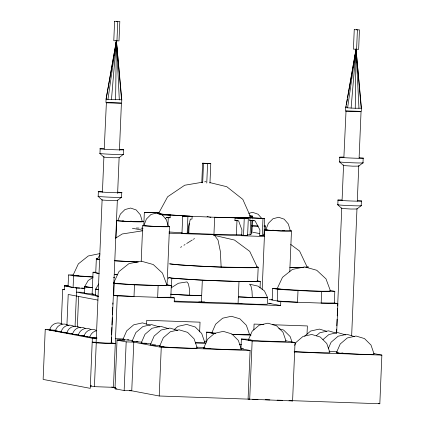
<?xml version="1.0" encoding="UTF-8"?>
<svg xmlns="http://www.w3.org/2000/svg" width="425" height="425" viewBox="0 0 425 425"><rect width="100%" height="100%" fill="white"/><g stroke="black" fill="none" stroke-linecap="round" stroke-linejoin="round"><path stroke-width="0.64" d="M115.611 99.827L116.397 40.805L106.075 99.232L105.942 102.425L121.662 102.978L121.794 99.785L116.397 40.805L106.075 99.232L121.794 99.785M361.436 108.21L355.252 108.253L356.038 49.231L345.722 107.658L345.583 110.851L361.303 111.403L361.436 108.21L356.038 49.231L347.618 97.819M45.236 329.317L43.132 379.424L90.254 388.344L92.353 338.236L45.236 329.317L50.485 329.502M61.242 323.978L62.688 289.499L64.616 289.568M68.34 285.897L64.483 285.759L64.313 289.808L62.688 289.499M68.537 274.922L68.048 286.593L73.095 287.55L73.583 275.878L68.537 274.922L73.137 274.89M66.922 325.215L68.213 294.467L97.968 300.098M75.05 326.751L76.67 288.07L64.483 285.759M77.334 327.186L78.625 296.438M95.657 294.913L92.113 294.137L93.032 272.218L95.54 272.212M98.361 191.723L98.164 196.393L102.096 200.037L111.334 200.611L117.321 200.573L121.55 197.216L121.747 192.546M100.157 148.851L99.96 153.521L103.897 157.165L113.13 157.739L119.122 157.696L123.346 154.339L123.542 149.674M96.337 258.777L95.758 272.542A44.986 1.413 2.4 0 0 99.03 273.344M117.348 200.032L111.35 343.113L105.363 343.156L96.124 342.582L102.122 199.495M102.425 192.212L103.923 156.437M104.231 149.154L106.383 102.664M115.435 387.398L94.419 386.66L96.252 342.895L92.188 342.13L96.124 342.268M111.217 342.879L111.44 337.625M111.573 334.427L111.865 327.383M111.977 324.828L112.269 317.741M112.407 314.516L112.705 307.434M112.838 304.21L112.891 302.924M117.624 193.407L119.122 157.638M119.43 150.349L121.401 103.317L106.176 102.781M115.956 237.904L116.673 220.729L118.575 220.479M174.377 297.92L117.279 295.912L113.709 295.237L114.198 283.565L134.491 284.83L158.143 285.664L171.296 285.573L170.808 297.245L174.377 297.92L174.213 301.808L280.633 305.554L280.792 301.66L269.206 299.466M113.448 387.329L117.279 295.912M117.029 340.149L126.183 341.881L133.795 342.152L131.755 390.798L124.142 390.527L114.989 388.795L117.029 340.149L124.642 340.414L115.488 338.683L123.431 338.964M124.142 390.527L126.183 341.881M134.491 284.83L134.002 296.501L113.709 295.237M141.212 261.327L142.704 225.654L143.974 225.489M143.772 226.068L144.346 212.319L159.072 212.904L144.346 212.319M146.593 324.195L146.752 320.301L200.042 322.177L199.638 331.904M158.143 285.664L157.654 297.335L170.808 297.245M249.395 399.165L159.216 395.994L161.256 347.347L133.795 342.152M167.917 226.004L168.273 217.494M167.073 284.734L169.511 226.599L167.53 226.424M165.442 218.864L166.037 217.701L170.106 217.754L170.218 215.013L160.188 214.646M168.507 278.837L168.56 277.546L171.806 278.258L202.327 280.208L238.993 281.541L260.323 281.472L260.052 287.922M171.403 287.932L171.806 278.258M181.974 233.309L182.686 216.288L192.127 216.325L192.01 219.066L190.32 219.157L188.259 228.055L188.031 233.532L181.974 233.309L188.031 233.532M187.186 233.58L187.898 216.559L192.127 216.325M242.255 234.844L213.956 234.303L188.801 233.208L189.215 223.391M201.785 182.665L202.597 163.216L209.881 163.471L210.779 163.641L209.966 183.09M202.683 182.835L203.495 163.386L202.597 163.216L210.779 163.641L203.495 163.386L209.881 163.471M174.239 301.086L201.407 302.127L202.327 280.208M206.773 183.048L207.586 163.598L205.79 163.258M206.136 341.865L206.539 332.143L212.431 332.35M213.956 234.303L214.667 217.281L237.097 217.86L250.798 217.77L252.094 217.032L250.187 216.835M234.945 220.575L235.062 217.834L248.312 218.593L247.6 235.615L241.692 235.418L241.921 229.941L238.616 220.857L234.945 220.575L237.857 220.612M236.385 234.882L236.985 220.479M238.351 296.884L256.897 297.707L267.564 297.675L267.288 304.252L256.62 304.284L238.074 303.455L238.993 281.541M243.525 235.556L244.242 218.54L235.062 217.834M285.526 340.76L295.035 342.561L292.591 400.934L248.078 399.118L250.118 350.471L240.964 348.739L241.368 339.012L248.625 339.267M249.836 220.559L249.953 217.818L264.679 218.402L263.962 235.423L259.67 235.381L259.898 229.898L255.053 220.83L249.836 220.559L254.134 220.602M247.472 234.807L250.081 234.791L250.686 220.389M251.956 220.309L251.382 234.053L250.081 234.791M251.94 233.144L252.487 220.054M252.572 218.089L252.652 216.128L249.592 215.889M249.703 399.426L252.147 341.052L241.368 339.012M253.842 329.912L254.086 324.078L263.829 324.418M257.598 281.153L258.177 267.389M262.273 235.514L262.99 218.498L264.679 218.402M262.177 289.398L264.669 229.941L266.571 229.697M265.28 229.92L265.444 225.957L264.122 225.84M272.181 300.029L272.669 288.362L277.929 288.325M277.716 289.313L277.228 300.985L297.516 302.249L298.005 290.578L277.716 289.313L272.669 288.362M289.76 271.846L291.476 230.887L290.153 230.77M307.02 334.379L307.376 325.948L272.282 324.716M334.321 302.993L334.81 291.322L321.656 291.412L321.167 303.083L334.321 302.993L337.891 303.668L336.648 333.28M338.002 200.148L337.806 204.818L341.743 208.462L350.976 209.036L356.968 208.999L361.192 205.642L361.388 200.972M339.798 157.277L339.602 161.941L343.538 165.585L352.777 166.164L358.764 166.122L362.993 162.764L363.184 158.095M336.515 333.12L336.68 329.147M336.823 325.832L337.099 319.207M337.237 315.897L337.54 308.608M337.652 305.957L341.764 207.921M342.067 200.632L343.57 164.863M343.873 157.574L346.024 111.09M351.656 335.644L356.989 208.457M357.292 201.168L358.796 165.399M359.098 158.111L361.043 111.743L345.817 111.207M288.984 400.557L379.828 403.75L381.868 355.103L373.564 353.531M116.163 44.088L116.397 40.805L121.577 99.907M355.805 52.509L356.038 49.231L361.223 108.332M111.456 99.647L116.397 40.805L116.593 44.11M346.157 106.239L345.722 107.658L351.103 108.072L356.038 49.231L356.272 53.194M115.249 49.321L115.425 48.009M115.6 46.702L116.397 40.805L119.319 99.923M355.247 55.128L356.038 49.231L358.96 108.348M107.966 99.429L116.397 40.805L116.397 44.099M347.613 107.854L356.038 49.231L356.038 53.178M346.38 104.943L347.395 99.115M117.815 220.766L120.36 214.11L124.961 209.546L130.629 208.053L136.154 209.939L140.356 214.816L142.338 221.632A12.431 0.388 2.4 0 1 132.733 221.696A12.638 0.398 2.4 0 1 117.815 220.766A12.431 0.388 2.4 0 1 118.134 220.575M160.289 345.658L150.312 344.818L154.169 336.021L161.197 330.013L169.904 328.073L177.815 330.438M215.3 333.386L211.751 333.009L215.608 324.217L222.642 318.203L231.343 316.264L239.859 318.808L246.367 325.295L249.475 334.337L249.156 334.666L243.865 334.725L231.896 334.369M294.722 345.35L296.007 342.417L303.041 336.409L311.743 334.47L320.264 337.014L326.772 343.501L329.88 352.538L329.556 352.867L324.27 352.931L315.424 352.713L294.52 351.47M328.259 348.691L331.086 342.242L338.114 336.233L346.821 334.294L354.732 336.653M93.123 276.951L72.935 275.464L78.354 263.882L88.272 255.977L99.923 253.587M99.933 254.729L97.346 259.186L99.944 259.468M98.244 296.177L95.322 295.71L95.598 289.133L98.52 289.6L95.604 289.287L98.68 283.985M123.17 339.288L122.852 339.618L132.828 340.462M132.324 341.02L132.005 341.349L141.982 342.194M141.477 342.757L141.158 343.081L151.135 343.926M150.312 344.818L150.631 344.489M159.784 346.221L159.465 346.55L172.715 347.602L191.579 348.266L196.871 348.203L197.189 347.873L194.082 338.837L187.574 332.35L179.058 329.805L170.351 331.744L163.322 337.753L159.465 346.55L164.098 346.71M211.751 333.009L212.075 332.679M204.016 347.777L203.692 348.102L208.425 348.612L226.966 349.6L241.097 349.759L241.421 349.43L238.313 340.393L231.806 333.907L223.284 331.362L214.583 333.301L207.549 339.309L203.692 348.102L205.679 348.176M248.689 339.612L248.365 339.942L261.619 340.993L280.479 341.658L285.77 341.594L286.089 341.264L282.981 332.228L276.473 325.741L267.957 323.197L259.255 325.136L252.222 331.144L248.365 339.942L251.016 340.032M336.706 352.442L336.382 352.771L341.116 353.276L359.656 354.269L373.788 354.423L374.106 354.094L370.998 345.058L364.491 338.571L355.975 336.026L347.267 337.965L340.239 343.974L336.382 352.771L338.369 352.84M174.452 329.375L177.969 326.368L186.671 324.429L195.192 326.974L201.7 333.46L204.808 342.497L204.483 342.826L195.404 342.794M304.629 336.186L310.654 331.033L319.361 329.093L326.66 331.277M316.296 335.771L319.807 332.764L328.514 330.825L335.814 333.009M322.936 339.649L328.961 334.502L337.668 332.557L345.578 334.921M115.542 238.186L122.23 233.973L142.37 230.844M92.942 277.509L88.203 280.489L84.511 286.854L92.321 287.539M180.577 247.361L181.693 246.659M183.919 245.257L185.034 244.556M186.708 243.504L192.281 239.992M193.391 239.291L194.507 238.59M171.61 287.539L178.452 283.236L186.979 281.908L188.408 283.868L189.396 288.676L189.725 295.301L201.652 295.529M157.367 213.44L158.227 212.952M114.282 282.742L113.555 283.156L131.819 284.559L158.488 285.494L166.164 285.446L166.892 285.032L162.462 273.1L153.239 264.525L141.185 261.141L128.887 263.67L118.973 271.57L113.555 283.156L114.872 283.204M96.124 342.582L97.973 342.449M305.782 267.346L306.967 266.677L299.588 251.063L290.705 244.444M277.796 288.49L277.068 288.904L309.432 290.918L322.001 291.242L329.683 291.194L330.406 290.78L325.98 278.848L316.752 270.273L304.704 266.889L292.405 269.418L282.487 277.318L277.068 288.904L280.362 289.021M85.356 286.583L84.511 286.854L87.162 286.949M95.604 289.287L96.443 289.016M248.816 213.334L252.593 212.341L258.118 214.232L261.901 218.615M202.709 182.182L184.694 185.236L167.641 196.759L158.408 213.738L169.506 214.891L189.98 216.166M204.637 181.852L205.928 181.634M213.366 235.652L214.652 235.461L234.467 240.04L249.725 251.356L257.162 266.98L255.175 267.617L221.149 267.091L198.225 266.071L179.371 264.865L170.276 263.872M113.411 277.477L114.66 277.291M169.511 226.599L158.966 226.668L142.704 225.654M264.175 226.121L265.444 225.957M291.476 230.887L280.936 230.956L264.669 229.941M259.67 235.381L263.962 235.423M198.81 301.962L204.696 301.978M303.806 267.362L289.962 267.346M92.39 287.56L84.506 286.7L84.23 293.277L93.404 294.132M201.407 302.127L241.952 303.445M161.952 214.901L170.218 215.013M249.475 216.086L252.652 216.128M244.242 218.54L248.312 218.593M241.692 235.418L247.6 235.615M201.684 295.55L184.817 295.093L170.797 294.217M257.991 226.089L251.68 225.872M214.354 217.223L236.087 217.786L249.363 217.696L250.617 216.984L242.834 199.405L226.791 186.718L209.722 182.559M252.317 297.569L266.725 297.792L267.564 297.521L264.414 290.907L257.959 286.121L249.565 284.182L251 286.142L251.988 290.95L252.317 297.569L238.319 296.862M159.736 213.786L161.059 213.833M122.458 220.931L123.781 220.973M130.406 221.207L131.734 221.255M145.833 225.765L143.847 225.691L146.391 219.04L150.992 214.476L156.66 212.978L162.185 214.869L166.387 219.741L168.369 226.557A12.431 0.388 2.4 0 1 158.764 226.621A12.638 0.398 2.4 0 1 143.847 225.691A12.431 0.388 2.4 0 1 144.16 225.505M162.403 226.35L163.726 226.392M267.803 230.053L265.811 229.983L268.361 223.327L272.956 218.763L278.625 217.265L284.15 219.157L288.352 224.033L290.333 230.844A12.431 0.388 2.4 0 1 280.728 230.908A12.638 0.398 2.4 0 1 265.811 229.983A12.431 0.388 2.4 0 1 266.13 229.792M272.441 230.217L273.764 230.26M282.381 230.568L284.368 230.637M136.43 228.007L139.081 228.097M141.068 228.167L143.06 228.241M169.086 233.166L264.541 236.523M72.935 275.464L74.912 275.538M76.888 275.607L78.864 275.676M116.848 283.273L118.825 283.342M298.005 290.578L321.656 291.412M64.478 285.919L68.335 286.052M76.67 288.07L85.032 288.362M84.373 292.389L76.5 292.113L98.467 296.273M271.182 299.444L272.467 299.492M280.792 301.66L337.891 303.668M271.07 303.338L268.446 303.243L280.633 305.554M213.074 333.057L215.061 333.126M247.493 334.268L249.475 334.337M232.082 334.454L251.058 335.123M50.952 330.044L55.547 330.209M57.327 331.155L55.362 331.08A8.861 8.659 -79.3 0 1 69.015 325.747M66.332 332.35L61.078 332.164A8.861 8.659 -79.3 0 1 73.78 326.203M68.77 333.317L66.799 333.248A8.861 8.659 -79.3 0 1 80.458 327.914M71.395 333.413L72.707 333.455M77.116 334.491L72.521 334.332A8.861 8.659 -79.3 0 1 85.218 328.371M252.147 341.052L295.035 342.561M79.555 335.463L78.243 335.415A8.861 8.659 -79.3 0 1 90.939 329.455M81.526 335.532L84.15 335.623M87.901 336.637L83.964 336.499A8.861 8.659 -79.3 0 1 96.661 330.538M90.998 337.625L89.686 337.583A8.861 8.659 -79.3 0 1 96.804 330.65M92.31 337.673L96.905 337.832M204.499 341.812L206.476 341.881M92.353 338.236L96.948 338.401M124.838 339.687L122.852 339.618L126.708 330.825L133.737 324.812L142.444 322.873L150.354 325.237M127.484 339.782L128.807 339.825M195.288 342.901L205.865 343.272M239.525 344.457L241.49 344.526M133.992 341.418L132.005 341.349L135.862 332.557L142.89 326.549L151.597 324.604L159.508 326.968M135.973 341.493L137.96 341.562M142.481 343.129L141.158 343.081L145.015 334.289L152.044 328.281L160.751 326.342L168.661 328.7M143.804 343.177L146.455 343.267M96.252 342.895L115.281 343.565L111.223 342.8M152.299 344.888L155.608 345.004M196.302 347.167L204.186 347.448M240.964 348.739L243.599 348.829M208.988 348.293L210.311 348.335M294.137 351.284L296.788 351.379M341.679 352.957L343.002 353M161.256 347.347L250.118 350.471M294.328 352.027L381.868 355.103M91.667 385.937L90.355 385.895L94.419 386.66M114.989 388.795L116.891 388.864M252.694 399.282L257.975 399.468M265.232 399.723L269.848 399.882M277.111 400.138L282.386 400.323M256.333 266.948L257.656 266.996A44.986 1.413 2.4 0 1 221.239 267.113A44.986 1.413 2.4 0 1 169.134 263.782M351.103 108.072L355.252 108.253M214.667 217.281L189.518 216.187L168.385 214.875L158.206 213.817M138.391 262.007L114.245 260.706M189.725 295.301L170.866 294.228M249.953 217.818L262.99 218.498M182.686 216.288L187.898 216.559M92.113 294.137L93.41 294.206M168.991 231.976L182.197 232.799M187.483 233.128L188.801 233.208M73.583 275.878L92.565 277.058M75.055 287.672L79.64 287.953M81.6 288.081L84.878 288.283M117.332 274.784L114.787 274.619A44.986 1.413 2.4 0 0 117.242 274.773M337.206 351.879L329.003 351.225M166.435 217.472L170.106 217.754M235.593 303.259L238.074 303.455M142.157 221.553L143.48 221.669L132.94 221.738L116.673 220.729M356.299 29.676L357.409 29.883L356.596 49.337L355.481 49.125M116.652 21.25L117.767 21.462L116.949 40.912L115.839 40.699M253.066 232.305L259.574 233.538M263.479 234.276L264.78 234.526M132.403 228.268L142.816 230.238M329.763 290.365L334.81 291.322M166.249 284.617L171.296 285.573M249.475 334.215L250.702 334.448M206.539 332.143L215.108 333.763M378.547 403.506L379.828 403.75M290.966 400.626L292.591 400.934M111.706 387L115.281 387.674M129.317 390.336L159.216 395.994M207.081 216.511L208.351 216.782M209.626 217.048L210.896 217.318M260.323 281.472L257.077 280.76A44.986 1.413 2.4 0 1 221.616 280.909A44.986 1.413 2.4 0 1 168.943 277.626M93.032 272.218L98.988 273.525M278.784 328.631L283.65 330.082L290.158 336.568L292.23 342.598M214.652 235.461L218.03 240.093L220.363 251.446L221.149 267.091M356.352 54.517L356.548 57.816M116.673 45.427L116.87 48.732M137.238 262.023A44.986 1.413 2.4 0 1 115.366 260.854M99.609 259.579A44.986 1.413 2.4 0 1 97.957 258.57M362.993 162.764A11.969 0.377 2.4 0 1 350.683 162.706A11.969 0.377 2.4 0 1 339.92 161.76M359.268 157.728A11.969 0.377 2.4 0 1 360.23 158.307A11.969 0.377 2.4 0 1 342.964 157.59A11.969 0.377 2.4 0 1 343.485 157.069M361.192 205.642A11.969 0.377 2.4 0 1 348.882 205.578A11.969 0.377 2.4 0 1 338.125 204.637M357.473 200.6A11.969 0.377 2.4 0 1 358.434 201.184A11.969 0.377 2.4 0 1 341.169 200.467A11.969 0.377 2.4 0 1 341.689 199.947M123.346 154.339A11.969 0.377 2.4 0 1 111.037 154.28A11.969 0.377 2.4 0 1 100.279 153.335M119.627 149.303A11.969 0.377 2.4 0 1 120.588 149.882A11.969 0.377 2.4 0 1 103.323 149.17A11.969 0.377 2.4 0 1 103.843 148.644M121.55 197.216A11.969 0.377 2.4 0 1 109.241 197.152A11.969 0.377 2.4 0 1 98.483 196.212M117.831 192.174A11.969 0.377 2.4 0 1 118.793 192.759A11.969 0.377 2.4 0 1 101.527 192.042A11.969 0.377 2.4 0 1 102.043 191.521M307.456 266.693A44.986 1.413 2.4 0 1 306.26 267.373M304.082 267.452A44.986 1.413 2.4 0 1 289.956 267.399M252.105 225.882A12.638 0.398 2.4 0 0 254.697 225.983A12.431 0.388 2.4 0 0 258.108 226.084M264.302 225.919A12.431 0.388 2.4 0 1 263.989 226.111M49.64 330.002A8.861 8.659 -79.3 0 1 62.337 324.036M55.484 330.448A8.734 0.276 2.4 0 1 49.868 329.869M61.205 331.532A8.734 0.276 2.4 0 1 57.263 330.926M66.922 332.616A8.734 0.276 2.4 0 1 61.312 332.031M72.643 333.699A8.734 0.276 2.4 0 1 68.707 333.094M78.365 334.778A8.734 0.276 2.4 0 1 72.755 334.199M84.086 335.862A8.734 0.276 2.4 0 1 79.454 335.261M89.808 336.945A8.734 0.276 2.4 0 1 84.198 336.366M96.778 338.093A8.734 0.276 2.4 0 1 89.919 337.45M114.601 21.266L113.788 40.715L119 40.896L119.818 21.447L114.601 21.266M354.248 29.686L353.43 49.141L358.647 49.321L359.46 29.872L354.248 29.686"/></g></svg>
